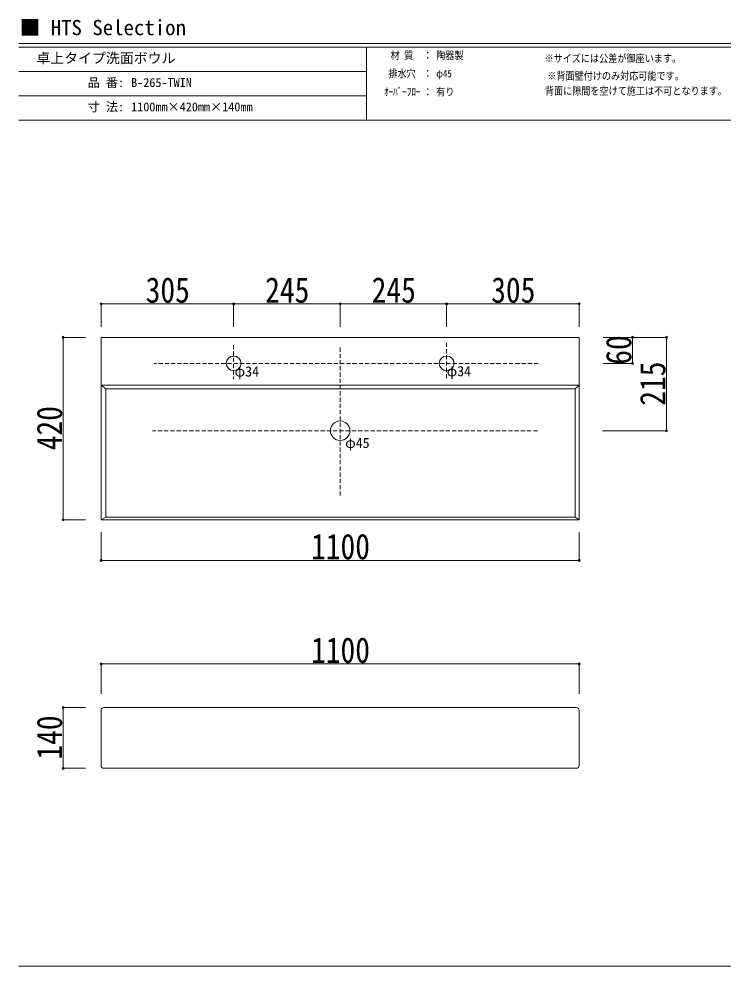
# Model space of a CAD drawing. Units: millimetres at full size, sheet at 1:8. Extents: x -1603 to 1623, y -1099 to 1081.
# Drawn here: x -1603 to 17, y -1099 to 1081 of the extents above; entities that cross this region are included whole.
import ezdxf
from ezdxf.enums import TextEntityAlignment as Align

# ---------------------------------------------------------------- set-up
doc = ezdxf.new("R2010")
doc.units = ezdxf.units.MM
doc.header["$LTSCALE"] = 8
doc.header["$PDMODE"] = 32
doc.header["$PDSIZE"] = 4.8
doc.linetypes.add('DASHED1', pattern=[1.8, 1.2, -0.6])
doc.layers.add('F-0', color=7, linetype='Continuous', lineweight=15)
doc.styles.add('ＭＳ ゴシック', font='')
doc.styles.get('ＭＳ ゴシック').set_extended_font_data('MS Gothic')

msp = doc.modelspace()

# ---------------------------------------------------------------- linework, layer by layer
at = {"layer": 'F-0'}
for p, q in [((1603.255, 1024.057), (-1603.338, 1024.057)), ((1603.255, 1016.057), (-1603.338, 1016.057)), ((-803.338, 1016.057), (-803.338, 848.057)), ((-803.338, 960.057), (-1603.338, 960.057)), ((-803.338, 904.057), (-1603.338, 904.057)), ((1603.255, 848.057), (-1603.338, 848.057)), ((-1414.362, 347.983), (-314.362, 347.983)), ((-314.362, 347.983), (-314.362, 237.983)), ((-1414.362, 237.983), (-1414.362, -72.017)), ((-1403.43, 229.106), (-1414.362, 237.983)), ((-323.43, 229.106), (-314.362, 237.983)), ((-314.362, -72.017), (-314.362, 237.983)), ((-1414.362, -72.017), (-1403.43, -65.894)), ((-1414.362, -72.017), (-314.362, -72.017)), ((-323.43, -65.894), (-314.362, -72.017)), ((-1414.362, -637.412), (-1414.362, -510.745)), ((-321.028, -504.079), (-1407.695, -504.079)), ((-314.362, -637.412), (-314.362, -510.745)), ((-1407.695, -644.079), (-321.028, -644.079)), ((-1603.338, -1099.302), (1603.255, -1099.302))]:
    msp.add_line(p, q, dxfattribs=at)
at = {"layer": 'F-0', "color": 4, "lineweight": 9}
for p, q in [((-1109.362, 425.075), (-1414.362, 425.075)), ((-1414.362, 425.075), (-1414.362, 371.881)), ((-864.362, 425.075), (-1109.362, 425.075)), ((-1109.362, 425.075), (-1109.362, 371.881)), ((-619.362, 425.075), (-864.362, 425.075)), ((-864.362, 425.075), (-864.362, 371.881)), ((-314.362, 425.075), (-619.362, 425.075)), ((-619.362, 425.075), (-619.362, 371.881)), ((-314.362, 425.075), (-314.362, 371.881)), ((-1501.418, 347.983), (-1501.418, -72.017)), ((-1501.418, 347.983), (-1449.861, 347.983)), ((-191.778, 347.983), (-259.539, 347.983)), ((-113.412, 347.983), (-259.539, 347.983)), ((-191.778, 347.983), (-191.778, 287.983)), ((-113.412, 347.983), (-113.412, 132.983)), ((-191.778, 287.983), (-259.539, 287.983)), ((-113.412, 132.983), (-259.539, 132.983)), ((-1501.418, -72.017), (-1449.861, -72.017)), ((-1414.362, -165.421), (-1414.362, -100.606)), ((-314.362, -165.421), (-314.362, -100.606)), ((-1414.362, -165.421), (-314.362, -165.421)), ((-1414.362, -403.963), (-314.362, -403.963)), ((-1414.362, -403.963), (-1414.362, -472.706)), ((-314.362, -403.963), (-314.362, -472.706)), ((-1501.418, -644.079), (-1501.418, -504.079)), ((-1501.418, -504.079), (-1449.861, -504.079)), ((-1501.418, -644.079), (-1449.861, -644.079))]:
    msp.add_line(p, q, dxfattribs=at)
at = {"layer": 'F-0', "color": 4, "linetype": 'DASHED1', "lineweight": 9}
for p, q in [((-1109.362, 329.812), (-1109.362, 251.588)), ((-619.362, 335.595), (-619.362, 250.348)), ((-864.362, 324.537), (-864.362, -17.132)), ((-408.498, 287.983), (-1292.471, 287.983)), ((-410.086, 132.983), (-1296.429, 132.983)), ((-259.539, 132.983), (-260.694, 132.983))]:
    msp.add_line(p, q, dxfattribs=at)
at = {"layer": 'F-0'}
msp.add_lwpolyline([(-1414.362, 347.983), (-1414.362, 237.983), (-314.362, 237.983)], dxfattribs=at)
msp.add_lwpolyline([(-1403.43, -65.894), (-323.43, -65.894), (-323.43, 229.106), (-1403.43, 229.106)], close=True, dxfattribs=at)
for centre, radius in [((-1109.362, 287.983), 17), ((-619.362, 287.983), 17), ((-864.362, 132.983), 22.5)]:
    msp.add_circle(centre, radius, dxfattribs=at)
for centre, start, end in [((-1407.695, -510.745), 90, 180), ((-321.028, -510.745), 0, 90), ((-1407.695, -637.412), 180, 270), ((-321.028, -637.412), 270, 0)]:
    msp.add_arc(centre, 6.667, start, end, dxfattribs=at)
at = {"layer": 'F-0', "color": 6}
for p in [(-1414.362, 425.075), (-1109.362, 425.075), (-864.362, 425.075), (-619.362, 425.075), (-314.362, 425.075), (-1501.418, 347.983), (-191.778, 347.983), (-113.412, 347.983), (-191.778, 287.983), (-113.412, 132.983), (-1501.418, -72.017), (-1414.362, -165.421), (-314.362, -165.421), (-1414.362, -403.963), (-314.362, -403.963), (-1501.418, -504.079), (-1501.418, -644.079)]:
    msp.add_point(p, dxfattribs=at)

# ---------------------------------------------------------------- texts
at = {"layer": 'F-0', "style": 'ＭＳ ゴシック'}
for s, height, p in [('■ HTS Selection', 35.19, (-1602.187, 1032.933)), ('卓上タイプ洗面ボウル', 23.46, (-1563.338, 972.057)), ('品 番:', 20.53, (-1445.338, 918.057)), ('B-265-TWIN', 20.53, (-1345.239, 918.057)), ('寸 法:', 20.53, (-1445.338, 862.057)), ('1100mm×420mm×140mm', 20.53, (-1345.239, 862.057)), ('φ34', 23.46, (-1107.086, 250.766)), ('φ34', 23.46, (-619.285, 251.358)), ('φ45', 23.46, (-852.662, 86.225))]:
    msp.add_text(s, height=height, dxfattribs=at).set_placement(p, align=Align.BOTTOM_LEFT)
at = {"layer": 'F-0', "style": 'ＭＳ ゴシック', "width": 0.85}
for s, p in [('材 質', (-748.338, 983.057)), ('：', (-673.338, 983.057)), ('陶器製', (-643.338, 983.057)), ('※サイズには公差が御座います。', (-394.174, 976.057)), ('排水穴', (-753.338, 941.057)), ('：', (-673.338, 941.057)), ('φ45', (-643.338, 941.057)), ('※背面壁付けのみ対応可能です。', (-387.765, 935.654)), ('ｵｰﾊﾞｰﾌﾛｰ', (-763.338, 899.057)), ('：', (-673.338, 899.057)), ('有り', (-643.338, 899.057)), ('背面に隙間を空けて施工は不可となります。', (-393.263, 901.123))]:
    msp.add_text(s, height=17.6, dxfattribs=at).set_placement(p, align=Align.BOTTOM_LEFT)
at = {"layer": 'F-0', "color": 3, "style": 'ＭＳ ゴシック', "width": 0.85}
for s, p in [('305', (-1311.862, 410.075)), ('245', (-1036.862, 410.075)), ('245', (-791.862, 410.075)), ('305', (-516.862, 410.075)), ('1100', (-931.362, -180.421)), ('1100', (-931.362, -418.963))]:
    msp.add_text(s, height=58.65, dxfattribs=at).set_placement(p, align=Align.BOTTOM_LEFT)
for s, p in [('60', (-176.778, 284.983)), ('215', (-98.412, 190.483)), ('420', (-1486.418, 87.983)), ('140', (-1486.418, -624.079))]:
    msp.add_text(s, height=58.65, rotation=90, dxfattribs=at).set_placement(p, align=Align.BOTTOM_LEFT)

doc.saveas('drawing.dxf')
